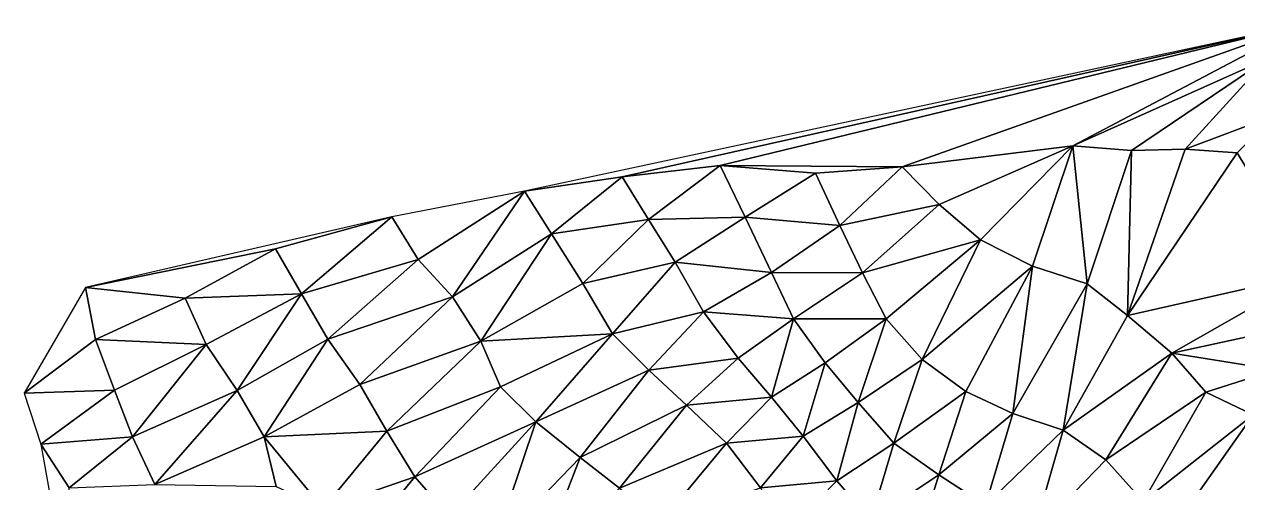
# Model space of a CAD drawing. Header units: metres. Extents: x -113 to 180, y -133 to 86.
# Drawn here: x 41.28 to 77.9, y 57.89 to 71.73 of the extents above; entities that cross this region are included whole.
import ezdxf

# ---------------------------------------------------------------- set-up
doc = ezdxf.new("R2010")
doc.units = ezdxf.units.M
doc.layers.add('ASFALTO', color=7, linetype='Continuous', true_color=0x4a4b4e)
doc.layers.add('TERRENO', color=7, linetype='Continuous', true_color=0x9a9179)

msp = doc.modelspace()

# ---------------------------------------------------------------- linework, layer by layer
at = {"layer": 'ASFALTO'}
for points in [[(145.291, 65.938, 69.79), (85.281, 50.203, 72.612), (69.189, 40.234, 73.977)], [(145.291, 65.938, 69.79), (69.189, 40.234, 73.977), (141.221, 64.462, 69.947)], [(69.189, 40.234, 73.977), (141.013, 64.384, 69.964), (141.221, 64.462, 69.947)], [(69.189, 40.234, 73.977), (106.132, 51.022, 71.98), (141.013, 64.384, 69.964)], [(69.189, 40.234, 73.977), (141.013, 64.384, 69.964), (141.013, 64.384, 69.964)]]:
    msp.add_3dface(points, dxfattribs=at)
at = {"layer": 'TERRENO'}
for points in [[(56.379, 66.7, 73.4), (59.321, 67.13, 73.2), (79.899, 71.734, 72.4)], [(59.321, 67.13, 73.2), (62.28, 67.467, 73), (79.899, 71.734, 72.4)], [(62.28, 67.467, 73), (67.774, 67.429, 72.6), (79.899, 71.734, 72.4)], [(79.899, 71.734, 72.4), (67.774, 67.429, 72.6), (72.92, 68.059, 72.4)], [(78.805, 70.698, 72.4), (79.899, 71.734, 72.4), (72.92, 68.059, 72.4)], [(74.69, 67.926, 72.4), (78.805, 70.698, 72.4), (72.92, 68.059, 72.4)], [(74.69, 67.926, 72.4), (76.318, 67.963, 72.4), (78.805, 70.698, 72.4)], [(76.318, 67.963, 72.4), (79.024, 68.976, 72.4), (78.805, 70.698, 72.4)], [(79.024, 68.976, 72.4), (76.318, 67.963, 72.4), (77.881, 67.85, 72.4)], [(80.101, 64.194, 72.6), (79.024, 68.976, 72.4), (77.881, 67.85, 72.4)], [(67.774, 67.429, 72.6), (68.887, 66.294, 72.6), (72.92, 68.059, 72.4)], [(68.887, 66.294, 72.6), (70.141, 65.224, 72.6), (72.92, 68.059, 72.4)], [(70.141, 65.224, 72.6), (71.711, 64.434, 72.6), (72.92, 68.059, 72.4)], [(71.711, 64.434, 72.6), (73.353, 63.899, 72.6), (72.92, 68.059, 72.4)], [(73.353, 63.899, 72.6), (74.69, 67.926, 72.4), (72.92, 68.059, 72.4)], [(74.69, 67.926, 72.4), (73.353, 63.899, 72.6), (74.578, 62.94, 72.6)], [(76.318, 67.963, 72.4), (74.578, 62.94, 72.6), (77.881, 67.85, 72.4)], [(76.318, 67.963, 72.4), (74.69, 67.926, 72.4), (74.578, 62.94, 72.6)], [(74.578, 62.94, 72.6), (80.101, 64.194, 72.6), (77.881, 67.85, 72.4)], [(59.321, 67.13, 73.2), (60.117, 65.84, 73.2), (62.28, 67.467, 73)], [(60.117, 65.84, 73.2), (63.041, 65.908, 73), (62.28, 67.467, 73)], [(65.158, 67.236, 72.8), (67.774, 67.429, 72.6), (62.28, 67.467, 73)], [(63.041, 65.908, 73), (65.158, 67.236, 72.8), (62.28, 67.467, 73)], [(65.158, 67.236, 72.8), (65.89, 65.66, 72.8), (67.774, 67.429, 72.6)], [(65.89, 65.66, 72.8), (68.887, 66.294, 72.6), (67.774, 67.429, 72.6)], [(59.321, 67.13, 73.2), (56.379, 66.7, 73.4), (57.196, 65.412, 73.4)], [(60.117, 65.84, 73.2), (59.321, 67.13, 73.2), (57.196, 65.412, 73.4)], [(63.041, 65.908, 73), (65.89, 65.66, 72.8), (65.158, 67.236, 72.8)], [(53.17, 64.637, 73.6), (56.379, 66.7, 73.4), (52.378, 65.92, 73.6)], [(53.17, 64.637, 73.6), (54.207, 63.503, 73.6), (56.379, 66.7, 73.4)], [(56.379, 66.7, 73.4), (54.207, 63.503, 73.6), (57.196, 65.412, 73.4)], [(68.887, 66.294, 72.6), (65.89, 65.66, 72.8), (66.579, 64.23, 72.8)], [(68.887, 66.294, 72.6), (66.579, 64.23, 72.8), (70.141, 65.224, 72.6)], [(48.867, 64.959, 73.8), (52.378, 65.92, 73.6), (43.127, 63.791, 74.2)], [(48.867, 64.959, 73.8), (49.647, 63.598, 73.8), (52.378, 65.92, 73.6)], [(49.647, 63.598, 73.8), (53.17, 64.637, 73.6), (52.378, 65.92, 73.6)], [(58.136, 63.909, 73.4), (60.117, 65.84, 73.2), (57.196, 65.412, 73.4)], [(60.923, 64.556, 73.2), (60.117, 65.84, 73.2), (58.136, 63.909, 73.4)], [(60.117, 65.84, 73.2), (60.923, 64.556, 73.2), (63.041, 65.908, 73)], [(60.923, 64.556, 73.2), (63.834, 64.24, 73), (63.041, 65.908, 73)], [(63.834, 64.24, 73), (65.89, 65.66, 72.8), (63.041, 65.908, 73)], [(65.89, 65.66, 72.8), (63.834, 64.24, 73), (66.579, 64.23, 72.8)], [(54.207, 63.503, 73.6), (55.058, 62.165, 73.6), (57.196, 65.412, 73.4)], [(55.058, 62.165, 73.6), (58.136, 63.909, 73.4), (57.196, 65.412, 73.4)], [(66.579, 64.23, 72.8), (67.293, 62.842, 72.8), (70.141, 65.224, 72.6)], [(67.293, 62.842, 72.8), (68.375, 61.616, 72.8), (70.141, 65.224, 72.6)], [(70.141, 65.224, 72.6), (68.375, 61.616, 72.8), (71.711, 64.434, 72.6)], [(46.138, 63.466, 74), (48.867, 64.959, 73.8), (43.127, 63.791, 74.2)], [(49.647, 63.598, 73.8), (48.867, 64.959, 73.8), (46.138, 63.466, 74)], [(50.443, 62.229, 73.8), (53.17, 64.637, 73.6), (49.647, 63.598, 73.8)], [(54.207, 63.503, 73.6), (53.17, 64.637, 73.6), (50.443, 62.229, 73.8)], [(60.923, 64.556, 73.2), (58.136, 63.909, 73.4), (59.036, 62.392, 73.4)], [(61.775, 63.048, 73.2), (60.923, 64.556, 73.2), (59.036, 62.392, 73.4)], [(60.923, 64.556, 73.2), (61.775, 63.048, 73.2), (63.834, 64.24, 73)], [(63.834, 64.24, 73), (61.775, 63.048, 73.2), (64.499, 62.84, 73)], [(66.579, 64.23, 72.8), (63.834, 64.24, 73), (64.499, 62.84, 73)], [(67.293, 62.842, 72.8), (66.579, 64.23, 72.8), (64.499, 62.84, 73)], [(71.711, 64.434, 72.6), (68.375, 61.616, 72.8), (69.691, 60.649, 72.8)], [(71.117, 59.982, 72.8), (71.711, 64.434, 72.6), (69.691, 60.649, 72.8)], [(71.117, 59.982, 72.8), (73.353, 63.899, 72.6), (71.711, 64.434, 72.6)], [(75.909, 61.81, 72.6), (80.101, 64.194, 72.6), (74.578, 62.94, 72.6)], [(75.909, 61.81, 72.6), (79.892, 62.667, 72.6), (80.101, 64.194, 72.6)], [(41.283, 60.599, 74.4), (43.434, 62.221, 74.2), (43.127, 63.791, 74.2)], [(43.434, 62.221, 74.2), (46.138, 63.466, 74), (43.127, 63.791, 74.2)], [(59.036, 62.392, 73.4), (58.136, 63.909, 73.4), (55.058, 62.165, 73.6)], [(71.117, 59.982, 72.8), (72.631, 59.477, 72.8), (73.353, 63.899, 72.6)], [(73.353, 63.899, 72.6), (72.631, 59.477, 72.8), (74.578, 62.94, 72.6)], [(43.434, 62.221, 74.2), (46.769, 62.07, 74), (46.138, 63.466, 74)], [(46.769, 62.07, 74), (49.647, 63.598, 73.8), (46.138, 63.466, 74)], [(46.769, 62.07, 74), (47.711, 60.68, 74), (49.647, 63.598, 73.8)], [(47.711, 60.68, 74), (50.443, 62.229, 73.8), (49.647, 63.598, 73.8)], [(54.207, 63.503, 73.6), (50.443, 62.229, 73.8), (51.407, 60.864, 73.8)], [(55.058, 62.165, 73.6), (54.207, 63.503, 73.6), (51.407, 60.864, 73.8)], [(60.128, 61.293, 73.4), (61.775, 63.048, 73.2), (59.036, 62.392, 73.4)], [(62.826, 61.65, 73.2), (61.775, 63.048, 73.2), (60.128, 61.293, 73.4)], [(61.775, 63.048, 73.2), (62.826, 61.65, 73.2), (64.499, 62.84, 73)], [(62.826, 61.65, 73.2), (63.829, 60.474, 73.2), (64.499, 62.84, 73)], [(63.829, 60.474, 73.2), (65.453, 61.517, 73), (64.499, 62.84, 73)], [(65.453, 61.517, 73), (67.293, 62.842, 72.8), (64.499, 62.84, 73)], [(65.453, 61.517, 73), (66.45, 60.313, 73), (67.293, 62.842, 72.8)], [(66.45, 60.313, 73), (68.375, 61.616, 72.8), (67.293, 62.842, 72.8)], [(72.631, 59.477, 72.8), (75.909, 61.81, 72.6), (74.578, 62.94, 72.6)], [(79.05, 61.298, 72.6), (79.892, 62.667, 72.6), (75.909, 61.81, 72.6)], [(55.653, 60.787, 73.6), (59.036, 62.392, 73.4), (55.058, 62.165, 73.6)], [(59.036, 62.392, 73.4), (55.653, 60.787, 73.6), (56.724, 59.733, 73.6)], [(60.128, 61.293, 73.4), (59.036, 62.392, 73.4), (56.724, 59.733, 73.6)], [(44.009, 60.689, 74.2), (43.434, 62.221, 74.2), (41.283, 60.599, 74.4)], [(44.009, 60.689, 74.2), (46.769, 62.07, 74), (43.434, 62.221, 74.2)], [(44.009, 60.689, 74.2), (44.545, 59.278, 74.2), (46.769, 62.07, 74)], [(46.769, 62.07, 74), (44.545, 59.278, 74.2), (47.711, 60.68, 74)], [(47.711, 60.68, 74), (48.519, 59.28, 74), (50.443, 62.229, 73.8)], [(50.443, 62.229, 73.8), (48.519, 59.28, 74), (51.407, 60.864, 73.8)], [(52.224, 59.449, 73.8), (55.058, 62.165, 73.6), (51.407, 60.864, 73.8)], [(52.224, 59.449, 73.8), (55.653, 60.787, 73.6), (55.058, 62.165, 73.6)], [(62.826, 61.65, 73.2), (60.128, 61.293, 73.4), (61.267, 60.237, 73.4)], [(63.829, 60.474, 73.2), (62.826, 61.65, 73.2), (61.267, 60.237, 73.4)], [(68.375, 61.616, 72.8), (66.45, 60.313, 73), (67.519, 59.09, 73)], [(68.375, 61.616, 72.8), (67.519, 59.09, 73), (69.691, 60.649, 72.8)], [(72.631, 59.477, 72.8), (73.917, 58.589, 72.8), (75.909, 61.81, 72.6)], [(73.917, 58.589, 72.8), (76.936, 60.628, 72.6), (75.909, 61.81, 72.6)], [(76.936, 60.628, 72.6), (79.05, 61.298, 72.6), (75.909, 61.81, 72.6)], [(58.058, 58.655, 73.6), (60.128, 61.293, 73.4), (56.724, 59.733, 73.6)], [(60.128, 61.293, 73.4), (58.058, 58.655, 73.6), (61.267, 60.237, 73.4)], [(65.453, 61.517, 73), (63.829, 60.474, 73.2), (64.784, 59.3, 73.2)], [(66.45, 60.313, 73), (65.453, 61.517, 73), (64.784, 59.3, 73.2)], [(79.05, 61.298, 72.6), (76.936, 60.628, 72.6), (78.363, 59.948, 72.6)], [(48.519, 59.28, 74), (52.224, 59.449, 73.8), (51.407, 60.864, 73.8)], [(52.224, 59.449, 73.8), (53.065, 58.076, 73.8), (55.653, 60.787, 73.6)], [(55.653, 60.787, 73.6), (53.065, 58.076, 73.8), (56.724, 59.733, 73.6)], [(44.009, 60.689, 74.2), (41.283, 60.599, 74.4), (41.786, 59.057, 74.4)], [(44.545, 59.278, 74.2), (44.009, 60.689, 74.2), (41.786, 59.057, 74.4)], [(44.545, 59.278, 74.2), (45.22, 57.838, 74.2), (47.711, 60.68, 74)], [(45.22, 57.838, 74.2), (48.519, 59.28, 74), (47.711, 60.68, 74)], [(62.47, 59.085, 73.4), (63.829, 60.474, 73.2), (61.267, 60.237, 73.4)], [(63.829, 60.474, 73.2), (62.47, 59.085, 73.4), (64.784, 59.3, 73.2)], [(67.519, 59.09, 73), (68.882, 58.132, 73), (69.691, 60.649, 72.8)], [(68.882, 58.132, 73), (71.117, 59.982, 72.8), (69.691, 60.649, 72.8)], [(76.936, 60.628, 72.6), (73.917, 58.589, 72.8), (75.047, 57.327, 72.8)], [(76.936, 60.628, 72.6), (75.047, 57.327, 72.8), (78.363, 59.948, 72.6)], [(58.058, 58.655, 73.6), (59.242, 57.73, 73.6), (61.267, 60.237, 73.4)], [(59.242, 57.73, 73.6), (62.47, 59.085, 73.4), (61.267, 60.237, 73.4)], [(65.807, 57.949, 73.2), (66.45, 60.313, 73), (64.784, 59.3, 73.2)], [(66.45, 60.313, 73), (65.807, 57.949, 73.2), (67.519, 59.09, 73)], [(53.065, 58.076, 73.8), (54.118, 56.876, 73.8), (56.724, 59.733, 73.6)], [(54.118, 56.876, 73.8), (55.452, 55.96, 73.8), (56.724, 59.733, 73.6)], [(55.452, 55.96, 73.8), (58.058, 58.655, 73.6), (56.724, 59.733, 73.6)], [(70.287, 57.219, 73), (71.117, 59.982, 72.8), (68.882, 58.132, 73)], [(71.117, 59.982, 72.8), (70.287, 57.219, 73), (72.631, 59.477, 72.8)], [(75.047, 57.327, 72.8), (75.426, 55.768, 72.8), (78.363, 59.948, 72.6)], [(75.426, 55.768, 72.8), (81.928, 56.619, 72.8), (78.363, 59.948, 72.6)], [(48.519, 59.28, 74), (50.302, 57.113, 74), (52.224, 59.449, 73.8)], [(50.302, 57.113, 74), (53.065, 58.076, 73.8), (52.224, 59.449, 73.8)], [(72.631, 59.477, 72.8), (70.287, 57.219, 73), (71.727, 56.325, 73)], [(73.917, 58.589, 72.8), (72.631, 59.477, 72.8), (71.727, 56.325, 73)], [(42.633, 57.737, 74.4), (44.545, 59.278, 74.2), (41.786, 59.057, 74.4)], [(42.71, 53.871, 74.6), (42.633, 57.737, 74.4), (41.786, 59.057, 74.4)], [(45.22, 57.838, 74.2), (44.545, 59.278, 74.2), (42.633, 57.737, 74.4)], [(48.519, 59.28, 74), (45.22, 57.838, 74.2), (48.879, 57.777, 74)], [(50.302, 57.113, 74), (48.519, 59.28, 74), (48.879, 57.777, 74)], [(62.47, 59.085, 73.4), (59.242, 57.73, 73.6), (60.484, 56.688, 73.6)], [(63.502, 57.744, 73.4), (62.47, 59.085, 73.4), (60.484, 56.688, 73.6)], [(62.47, 59.085, 73.4), (63.502, 57.744, 73.4), (64.784, 59.3, 73.2)], [(63.502, 57.744, 73.4), (65.807, 57.949, 73.2), (64.784, 59.3, 73.2)], [(65.807, 57.949, 73.2), (66.824, 56.768, 73.2), (67.519, 59.09, 73)], [(67.519, 59.09, 73), (66.824, 56.768, 73.2), (68.882, 58.132, 73)], [(58.058, 58.655, 73.6), (55.452, 55.96, 73.8), (56.618, 54.942, 73.8)], [(59.242, 57.73, 73.6), (58.058, 58.655, 73.6), (56.618, 54.942, 73.8)], [(75.047, 57.327, 72.8), (73.917, 58.589, 72.8), (71.727, 56.325, 73)], [(53.065, 58.076, 73.8), (50.302, 57.113, 74), (51.724, 56.432, 74)], [(53.065, 58.076, 73.8), (51.724, 56.432, 74), (54.118, 56.876, 73.8)], [(65.807, 57.949, 73.2), (63.502, 57.744, 73.4), (64.264, 56.38, 73.4)], [(66.824, 56.768, 73.2), (65.807, 57.949, 73.2), (64.264, 56.38, 73.4)], [(66.824, 56.768, 73.2), (68.138, 55.716, 73.2), (68.882, 58.132, 73)], [(68.138, 55.716, 73.2), (70.287, 57.219, 73), (68.882, 58.132, 73)]]:
    msp.add_3dface(points, dxfattribs=at)

doc.saveas('drawing.dxf')
